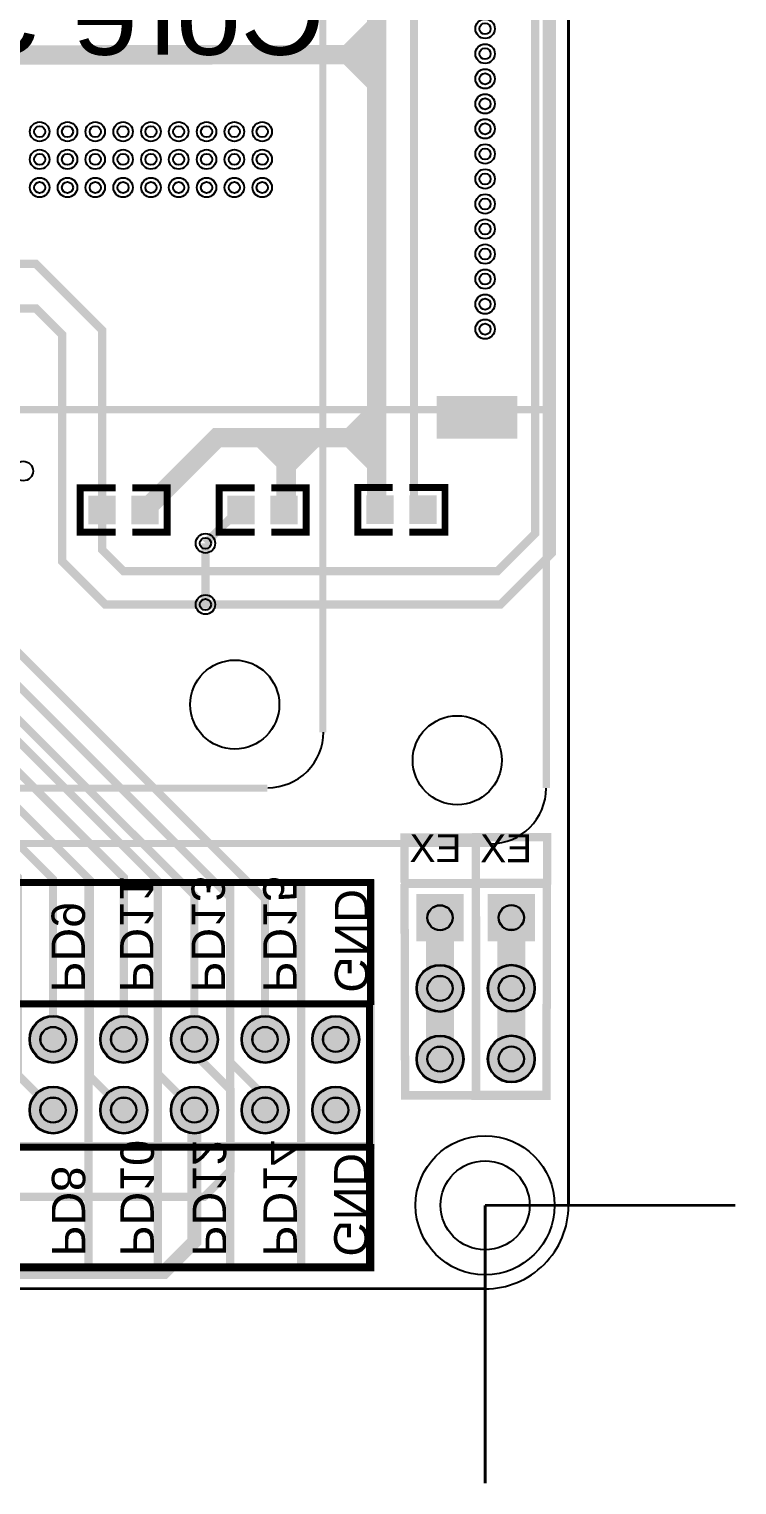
# Model space of a CAD drawing. Header units: millimetres. Extents: x -2 to 136, y -52 to 51.
# Drawn here: x 110.6 to 136.1, y -52.1 to 0.3 of the extents above; entities that cross this region are included whole.
import ezdxf

# ---------------------------------------------------------------- set-up
doc = ezdxf.new("R2010")
doc.units = ezdxf.units.MM
for name, color, linetype, true_color in [('BoardOutline', 7, 'Continuous', 0xff00ff), ('BottomLayer', 7, 'Continuous', 0x0000ff), ('BottomSilkLayer', 7, 'Continuous', 0x808000), ('BottomSolderLayer', 7, 'Continuous', 0xaa00ff), ('Document', 7, 'Continuous', 0xffffff), ('Hole', 7, 'Continuous', 0x222222), ('Multi-Layer', 7, 'Continuous', 0xc0c0c0), ('TopLayer', 7, 'Continuous', 0xff0000), ('TopPasterLayer', 7, 'Continuous', 0x808080), ('TopSilkLayer', 7, 'Continuous', 0xffff00), ('TopSolderLayer', 7, 'Continuous', 0x800080)]:
    doc.layers.add(name, color=color, linetype=linetype, true_color=true_color)
doc.styles.get("Standard").update_dxf_attribs({"font": 'arial.ttf'})

msp = doc.modelspace()

# ---------------------------------------------------------------- hatches: boundary and pattern name
at = {"layer": 'BottomSolderLayer'}
for points in [[(124.529, -30.81), (126.231, -30.81), (126.231, -32.512), (124.529, -32.512)], [(127.092, -30.805), (128.793, -30.805), (128.793, -32.507), (127.092, -32.507)], [(124.529, -34.201, 1), (126.231, -34.201, 1)], [(127.092, -34.196, 1), (128.793, -34.196, 1)], [(110.62, -36.035, 1), (112.322, -36.035, 1)], [(113.16, -36.035, 1), (114.862, -36.035, 1)], [(115.7, -36.035, 1), (117.402, -36.035, 1)], [(118.24, -36.035, 1), (119.942, -36.035, 1)], [(120.78, -36.035, 1), (122.482, -36.035, 1)], [(124.529, -36.741, 1), (126.231, -36.741, 1)], [(127.092, -36.736, 1), (128.793, -36.736, 1)], [(110.62, -38.575, 1), (112.322, -38.575, 1)], [(113.16, -38.575, 1), (114.862, -38.575, 1)], [(115.7, -38.575, 1), (117.402, -38.575, 1)], [(118.24, -38.575, 1), (119.942, -38.575, 1)], [(120.78, -38.575, 1), (122.482, -38.575, 1)]]:
    msp.add_hatch(color=256, dxfattribs=at).paths.add_polyline_path(points)
at = {"layer": 'Multi-Layer'}
for points in [[(124.554, -30.836), (126.205, -30.836), (126.205, -32.487), (124.554, -32.487)], [(127.117, -30.831), (128.768, -30.831), (128.768, -32.482), (127.117, -32.482)], [(124.554, -34.201, 1), (126.205, -34.201, 1)], [(127.117, -34.196, 1), (128.768, -34.196, 1)], [(110.645, -36.035, 1), (112.296, -36.035, 1)], [(113.185, -36.035, 1), (114.836, -36.035, 1)], [(115.725, -36.035, 1), (117.376, -36.035, 1)], [(118.265, -36.035, 1), (119.916, -36.035, 1)], [(120.805, -36.035, 1), (122.456, -36.035, 1)], [(124.554, -36.741, 1), (126.205, -36.741, 1)], [(127.117, -36.736, 1), (128.768, -36.736, 1)], [(110.645, -38.575, 1), (112.296, -38.575, 1)], [(113.185, -38.575, 1), (114.836, -38.575, 1)], [(115.725, -38.575, 1), (117.376, -38.575, 1)], [(118.265, -38.575, 1), (119.916, -38.575, 1)], [(120.805, -38.575, 1), (122.456, -38.575, 1)]]:
    msp.add_hatch(color=256, dxfattribs=at).paths.add_polyline_path(points)
at = {"layer": 'TopLayer'}
for points in [[(125.309, -14.422), (125.309, -12.922), (128.109, -12.922), (128.109, -14.422)], [(113.698, -17.49), (112.768, -17.49), (112.768, -16.511), (113.698, -16.511)], [(115.24, -17.49), (114.31, -17.49), (114.31, -16.511), (115.24, -16.511)], [(118.694, -17.49), (117.764, -17.49), (117.764, -16.511), (118.694, -16.511)], [(120.236, -17.49), (119.306, -17.49), (119.306, -16.511), (120.236, -16.511)], [(122.761, -16.505), (123.691, -16.505), (123.691, -17.485), (122.761, -17.485)], [(124.303, -16.505), (125.233, -16.505), (125.233, -17.485), (124.303, -17.485)]]:
    msp.add_hatch(color=256, dxfattribs=at).paths.add_polyline_path(points)
at = {"layer": 'TopPasterLayer'}
for points in [[(125.309, -14.422), (125.309, -12.922), (128.109, -12.922), (128.109, -14.422)], [(113.698, -17.49), (112.768, -17.49), (112.768, -16.511), (113.698, -16.511)], [(115.24, -17.49), (114.31, -17.49), (114.31, -16.511), (115.24, -16.511)], [(118.694, -17.49), (117.764, -17.49), (117.764, -16.511), (118.694, -16.511)], [(120.236, -17.49), (119.306, -17.49), (119.306, -16.511), (120.236, -16.511)], [(122.761, -16.505), (123.691, -16.505), (123.691, -17.485), (122.761, -17.485)], [(124.303, -16.505), (125.233, -16.505), (125.233, -17.485), (124.303, -17.485)]]:
    msp.add_hatch(color=256, dxfattribs=at).paths.add_polyline_path(points)
at = {"layer": 'TopSolderLayer'}
for points in [[(125.261, -14.436), (125.261, -12.908), (128.156, -12.908), (128.156, -14.436)], [(113.723, -17.516), (112.743, -17.516), (112.743, -16.485), (113.723, -16.485)], [(115.265, -17.516), (114.284, -17.516), (114.284, -16.485), (115.265, -16.485)], [(118.72, -17.516), (117.739, -17.516), (117.739, -16.485), (118.72, -16.485)], [(120.261, -17.516), (119.28, -17.516), (119.28, -16.485), (120.261, -16.485)], [(122.736, -16.48), (123.717, -16.48), (123.717, -17.51), (122.736, -17.51)], [(124.278, -16.48), (125.258, -16.48), (125.258, -17.51), (124.278, -17.51)], [(124.529, -30.81), (126.231, -30.81), (126.231, -32.512), (124.529, -32.512)], [(127.092, -30.805), (128.793, -30.805), (128.793, -32.507), (127.092, -32.507)], [(124.529, -34.201, 1), (126.231, -34.201, 1)], [(127.092, -34.196, 1), (128.793, -34.196, 1)], [(110.62, -36.035, 1), (112.322, -36.035, 1)], [(113.16, -36.035, 1), (114.862, -36.035, 1)], [(115.7, -36.035, 1), (117.402, -36.035, 1)], [(118.24, -36.035, 1), (119.942, -36.035, 1)], [(120.78, -36.035, 1), (122.482, -36.035, 1)], [(124.529, -36.741, 1), (126.231, -36.741, 1)], [(127.092, -36.736, 1), (128.793, -36.736, 1)], [(110.62, -38.575, 1), (112.322, -38.575, 1)], [(113.16, -38.575, 1), (114.862, -38.575, 1)], [(115.7, -38.575, 1), (117.402, -38.575, 1)], [(118.24, -38.575, 1), (119.942, -38.575, 1)], [(120.78, -38.575, 1), (122.482, -38.575, 1)]]:
    msp.add_hatch(color=256, dxfattribs=at).paths.add_polyline_path(points)

# ---------------------------------------------------------------- linework, layer by layer
at = {"layer": 'BoardOutline', "const_width": 0.1}
for points in [[(130, 42), (130, -42)], [(127, -45), (8, -45)]]:
    msp.add_lwpolyline(points, dxfattribs=at)
at = {"layer": 'BoardOutline'}
msp.add_arc((127.001, -42.005), 2.999, 270, 0.0146, dxfattribs=at)
at = {"layer": 'BottomLayer'}
for points, const_width in [([(116.949, -20.401), (116.95, -18.2)], 0.3), ([(125.38, -31.707), (125.38, -36.787)], 1), ([(127.943, -31.684), (127.943, -36.764)], 1), ([(116.551, -38.575), (116.551, -43.299), (115.45, -44.4), (57.7, -44.4)], 0.5)]:
    msp.add_lwpolyline(points, dxfattribs=dict(at, const_width=const_width))
at = {"layer": 'BottomSilkLayer'}
for points, const_width in [([(124.105, -30.45), (124.125, -38.049), (129.205, -38.067), (129.23, -28.766), (124.1, -28.774), (124.1, -30.401)], 0.3), ([(126.673, -30.432), (126.67, -28.804)], 0.3), ([(72.083, -34.708), (72.083, -30.396), (122.882, -30.396), (122.882, -34.758)], 0.25), ([(112.682, -30.408), (112.733, -30.458), (112.733, -44.108)], 0.28), ([(115.232, -30.408), (115.232, -44.158)], 0.28), ([(117.832, -30.408), (117.832, -44.108)], 0.28), ([(120.383, -30.408), (120.383, -44.108)], 0.28), ([(124.149, -30.446), (129.188, -30.445)], 0.3), ([(126.673, -30.419), (126.675, -38.037)], 0.3), ([(122.898, -34.76), (72.099, -34.76)], 0.25), ([(122.848, -34.759), (122.848, -39.76)], 0.25), ([(122.848, -39.76), (122.848, -39.91), (72.099, -39.91), (72.1, -39.857)], 0.25), ([(122.848, -39.91), (122.848, -44.21), (72.099, -44.21), (72.099, -39.91)], 0.25)]:
    msp.add_lwpolyline(points, dxfattribs=dict(at, const_width=const_width))
at = {"layer": 'BottomSolderLayer'}
for centre, radius in [((125.38, -31.661), 0.458), ((127.943, -31.656), 0.458), ((125.38, -34.201), 0.851), ((127.943, -34.196), 0.851), ((125.38, -34.201), 0.458), ((127.943, -34.196), 0.458), ((111.471, -36.035), 0.851), ((111.471, -36.035), 0.458), ((114.011, -36.035), 0.851), ((114.011, -36.035), 0.458), ((116.551, -36.035), 0.851), ((116.551, -36.035), 0.458), ((119.091, -36.035), 0.851), ((119.091, -36.035), 0.458), ((121.631, -36.035), 0.851), ((121.631, -36.035), 0.458), ((125.38, -36.741), 0.851), ((127.943, -36.736), 0.851), ((125.38, -36.741), 0.458), ((127.943, -36.736), 0.458), ((111.471, -38.575), 0.851), ((111.471, -38.575), 0.458), ((114.011, -38.575), 0.851), ((114.011, -38.575), 0.458), ((116.551, -38.575), 0.851), ((116.551, -38.575), 0.458), ((119.091, -38.575), 0.851), ((119.091, -38.575), 0.458), ((121.631, -38.575), 0.851), ((121.631, -38.575), 0.458)]:
    msp.add_circle(centre, radius, dxfattribs=at)
at = {"layer": 'Document', "const_width": 0.102}
for points in [[(127, -42), (127, -52)], [(127, -42), (136, -42)]]:
    msp.add_lwpolyline(points, dxfattribs=at)
at = {"layer": 'Document'}
msp.add_circle((127, -41.999), 2.499, dxfattribs=at)
at = {"layer": 'Hole'}
for centre in [(127, 0.3), (127, -0.599), (127, -1.501), (127, -2.4), (127, -3.299), (110.988, -3.399), (111.989, -3.399), (112.987, -3.399), (113.988, -3.399), (114.989, -3.399), (115.987, -3.399), (116.988, -3.399), (117.988, -3.399), (118.989, -3.399), (127, -4.201), (110.988, -4.397), (111.989, -4.397), (112.987, -4.397), (113.988, -4.397), (114.989, -4.397), (115.987, -4.397), (116.988, -4.397), (117.988, -4.397), (118.989, -4.397), (110.988, -5.408), (111.989, -5.408), (112.987, -5.408), (113.988, -5.408), (114.989, -5.408), (115.987, -5.408), (116.988, -5.408), (117.988, -5.408), (118.989, -5.408), (127, -5.1), (127, -5.999), (127, -6.901), (127, -7.8), (127, -8.7), (127, -9.601), (127, -10.5), (116.949, -18.199), (116.949, -20.401)]:
    msp.add_circle(centre, 0.2, dxfattribs=at)
at = {"layer": 'Multi-Layer'}
for centre, radius in [((127, 0.3), 0.35), ((127, -0.599), 0.35), ((127, -1.501), 0.35), ((127, -2.4), 0.35), ((110.988, -3.399), 0.35), ((111.989, -3.399), 0.35), ((112.987, -3.399), 0.35), ((113.988, -3.399), 0.35), ((114.989, -3.399), 0.35), ((115.987, -3.399), 0.35), ((116.988, -3.399), 0.35), ((117.988, -3.399), 0.35), ((118.989, -3.399), 0.35), ((127, -3.299), 0.35), ((110.988, -4.397), 0.35), ((111.989, -4.397), 0.35), ((112.987, -4.397), 0.35), ((113.988, -4.397), 0.35), ((114.989, -4.397), 0.35), ((115.987, -4.397), 0.35), ((116.988, -4.397), 0.35), ((117.988, -4.397), 0.35), ((118.989, -4.397), 0.35), ((127, -4.201), 0.35), ((110.988, -5.408), 0.35), ((111.989, -5.408), 0.35), ((112.987, -5.408), 0.35), ((113.988, -5.408), 0.35), ((114.989, -5.408), 0.35), ((115.987, -5.408), 0.35), ((116.988, -5.408), 0.35), ((117.988, -5.408), 0.35), ((118.989, -5.408), 0.35), ((127, -5.1), 0.35), ((127, -5.999), 0.35), ((127, -6.901), 0.35), ((127, -7.8), 0.35), ((127, -8.7), 0.35), ((127, -9.601), 0.35), ((127, -10.5), 0.35), ((110.401, -15.601), 0.35), ((116.949, -18.199), 0.35), ((116.949, -20.401), 0.35), ((118.001, -23.998), 1.6), ((125.999, -25.999), 1.6), ((125.38, -31.661), 0.445), ((127.943, -31.656), 0.445), ((125.38, -34.201), 0.826), ((127.943, -34.196), 0.826), ((125.38, -34.201), 0.445), ((127.943, -34.196), 0.445), ((111.471, -36.035), 0.826), ((114.011, -36.035), 0.826), ((116.551, -36.035), 0.826), ((119.091, -36.035), 0.826), ((121.631, -36.035), 0.826), ((111.471, -36.035), 0.445), ((114.011, -36.035), 0.445), ((116.551, -36.035), 0.445), ((119.091, -36.035), 0.445), ((121.631, -36.035), 0.445), ((125.38, -36.741), 0.826), ((127.943, -36.736), 0.826), ((125.38, -36.741), 0.445), ((127.943, -36.736), 0.445), ((111.471, -38.575), 0.826), ((111.471, -38.575), 0.445), ((114.011, -38.575), 0.826), ((114.011, -38.575), 0.445), ((116.551, -38.575), 0.826), ((116.551, -38.575), 0.445), ((119.091, -38.575), 0.826), ((119.091, -38.575), 0.445), ((121.631, -38.575), 0.826), ((121.631, -38.575), 0.445), ((127, -41.999), 1.6)]:
    msp.add_circle(centre, radius, dxfattribs=at)
at = {"layer": 'TopLayer'}
for points, const_width in [([(119.088, 36.172), (119.088, 36.612), (117.85, 37.85), (117.85, 39.75), (118.9, 40.8), (122.65, 40.8), (124.1, 39.35), (124.1, 30.55), (124.95, 29.7), (128.3, 29.7), (129.4, 28.6), (129.4, -18.55), (127.549, -20.401), (116.949, -20.401)], 0.3), ([(119.088, 38.712), (120.576, 40.2), (122.3, 40.2), (123.5, 39), (123.5, 30.1), (124.6, 29), (127.75, 29), (128.8, 27.95), (128.8, -17.85), (127.45, -19.2), (115.2, -19.2)], 0.3), ([(123.231, 17), (123.1, 17), (123.1, 0.4), (122.07, -0.63), (102.897, -0.65)], 0.7), ([(124.445, 4.348), (124.445, -16.678), (124.768, -17)], 0.28), ([(123.101, 0.399), (123.101, -16.866), (123.228, -16.993)], 0.7), ([(122.07, -0.63), (122.141, -0.701), (123.101, -0.701)], 0.7), ([(122.07, -0.63), (123.101, -1.661), (123.101, -2.301)], 0.7), ([(99.799, -3.65), (99.799, -3.65), (99.799, -14.899), (115.25, -30.35), (115.25, -37.275), (116.551, -38.575)], 0.28), ([(100.3, -3.401), (100.3, -3.401), (100.3, -14.6), (116.551, -30.851), (116.551, -36.035)], 0.28), ([(113.233, -16.995), (113.233, -10.533), (111.5, -8.8), (110.851, -8.151), (102.898, -8.151)], 0.3), ([(116.95, -20.4), (113.35, -20.4), (111.8, -18.85), (111.8, -10.7), (110.861, -9.761), (102.822, -9.761)], 0.3), ([(122.151, -14.399), (123.101, -13.449), (123.101, -12.949)], 0.7), ([(114.773, -17), (117.374, -14.399), (123.101, -14.399)], 0.7), ([(119.85, -15.301), (118.948, -14.399), (118.651, -14.399)], 0.7), ([(119.774, -17.003), (119.85, -16.927), (119.85, -14.399)], 0.7), ([(119.85, -15.4), (120.851, -14.399), (121.45, -14.399)], 0.7), ([(122.151, -14.399), (123.101, -15.349), (123.101, -15.85)], 0.7), ([(101.7, -14.8), (117.851, -30.951), (117.851, -36.851), (119.333, -38.333), (119.091, -38.575)], 0.28), ([(103.7, -15.6), (119.091, -30.991), (119.091, -36.035)], 0.28), ([(100.3, -16.5), (114.011, -30.211), (114.011, -36.035)], 0.3), ([(98.501, -17.299), (111.471, -30.272), (111.471, -36.035)], 0.28), ([(115.199, -19.2), (114, -19.2), (113.233, -18.433), (113.233, -16.995)], 0.3), ([(116.949, -18.199), (118.153, -16.995), (118.23, -16.995)], 0.3), ([(100.75, -18.25), (112.8, -30.3), (112.8, -37.364), (114.011, -38.575)], 0.28), ([(99.05, -19.05), (110.201, -30.201), (110.201, -37.305), (111.471, -38.575)], 0.3), ([(125.38, -36.787), (125.38, -31.707)], 1), ([(127.943, -36.764), (127.943, -31.684)], 1), ([(74.9, -41.699), (116.901, -41.699), (117.85, -40.75), (117.85, -37.85), (116.551, -36.551), (116.551, -36.035)], 0.3)]:
    msp.add_lwpolyline(points, dxfattribs=dict(at, const_width=const_width))
at = {"layer": 'TopSilkLayer'}
for points, const_width in [([(129.201, -26.994), (129.201, 27.006)], 0.254), ([(121.169, -24.999), (121.169, 25.001)], 0.254), ([(129.287, 13.306), (129.287, -13.394), (106.087, -13.394), (105.586, -13.394)], 0.254), ([(113.719, -17.801), (113.703, -17.801), (112.441, -17.801), (112.441, -16.2), (113.719, -16.2)], 0.25), ([(114.321, -17.801), (115.575, -17.801), (115.575, -16.2), (114.321, -16.2)], 0.25), ([(118.715, -17.801), (118.699, -17.801), (117.437, -17.801), (117.437, -16.2), (118.715, -16.2)], 0.25), ([(119.317, -17.801), (120.571, -17.801), (120.571, -16.2), (119.317, -16.2)], 0.25), ([(123.68, -16.195), (122.426, -16.195), (122.426, -17.795), (123.68, -17.795)], 0.25), ([(124.282, -16.195), (124.298, -16.195), (125.56, -16.195), (125.56, -17.795), (124.282, -17.795)], 0.25), ([(38, -27), (119.169, -26.999)], 0.254), ([(38, -29), (127.2, -28.993)], 0.254), ([(72.1, -34.75), (72.1, -30.4), (122.9, -30.4), (122.9, -34.8)], 0.25), ([(112.7, -30.45), (112.75, -30.5), (112.75, -44.15)], 0.28), ([(115.25, -30.45), (115.25, -44.2)], 0.28), ([(117.85, -30.45), (117.85, -44.15)], 0.28), ([(120.4, -30.45), (120.4, -44.15)], 0.28), ([(122.9, -39.8), (122.9, -44.25), (72.1, -44.25), (72.117, -39.899)], 0.25)]:
    msp.add_lwpolyline(points, dxfattribs=dict(at, const_width=const_width))
at = {"layer": 'TopSilkLayer', "const_width": 0.254}
for points in [[(126.65, -30.391), (126.65, -38.011), (124.11, -38.011), (124.11, -30.391), (126.65, -30.391)], [(129.213, -30.386), (129.213, -38.006), (126.673, -38.006), (126.673, -30.386), (129.213, -30.386)], [(72.101, -34.765), (122.901, -34.765), (122.901, -39.845), (72.101, -39.845), (72.101, -34.765)]]:
    msp.add_lwpolyline(points, close=True, dxfattribs=at)
at = {"layer": 'TopSilkLayer'}
for centre, radius, start, end in [((119.19, -24.986), 1.999, 270, 0.0002), ((127.194, -27.001), 2.001, 270.0509, 0.0218)]:
    msp.add_arc(centre, radius, start, end, dxfattribs=at)
at = {"layer": 'TopSolderLayer'}
for centre, radius in [((125.38, -31.661), 0.458), ((127.943, -31.656), 0.458), ((125.38, -34.201), 0.851), ((127.943, -34.196), 0.851), ((125.38, -34.201), 0.458), ((127.943, -34.196), 0.458), ((111.471, -36.035), 0.851), ((111.471, -36.035), 0.458), ((114.011, -36.035), 0.851), ((114.011, -36.035), 0.458), ((116.551, -36.035), 0.851), ((116.551, -36.035), 0.458), ((119.091, -36.035), 0.851), ((119.091, -36.035), 0.458), ((121.631, -36.035), 0.851), ((121.631, -36.035), 0.458), ((125.38, -36.741), 0.851), ((127.943, -36.736), 0.851), ((125.38, -36.741), 0.458), ((127.943, -36.736), 0.458), ((111.471, -38.575), 0.851), ((111.471, -38.575), 0.458), ((114.011, -38.575), 0.851), ((114.011, -38.575), 0.458), ((116.551, -38.575), 0.851), ((116.551, -38.575), 0.458), ((119.091, -38.575), 0.851), ((119.091, -38.575), 0.458), ((121.631, -38.575), 0.851), ((121.631, -38.575), 0.458)]:
    msp.add_circle(centre, radius, dxfattribs=at)

# ---------------------------------------------------------------- texts
at = {"layer": 'BottomSilkLayer', "text_generation_flag": 2}
for s, height, p in [('Core System Board V1.0', 3, (121.252, -0.635)), ('EX', 1, (126.152, -29.657)), ('EX', 1, (128.692, -29.665))]:
    msp.add_text(s, height=height, dxfattribs=at).set_placement(p)
for s, p in [('PD11', (113.881, -34.354)), ('PD13', (116.449, -34.354)), ('PD15', (119.025, -34.354)), ('GND', (121.6, -34.354)), ('PD9', (111.417, -34.354)), ('PD10', (113.894, -43.843)), ('PD12', (116.492, -43.843)), ('PD14', (119.035, -43.843)), ('GND', (121.575, -43.843)), ('PD8', (111.427, -43.843))]:
    msp.add_text(s, height=1.1999, rotation=270, dxfattribs=at).set_placement(p)

doc.saveas('drawing.dxf')
